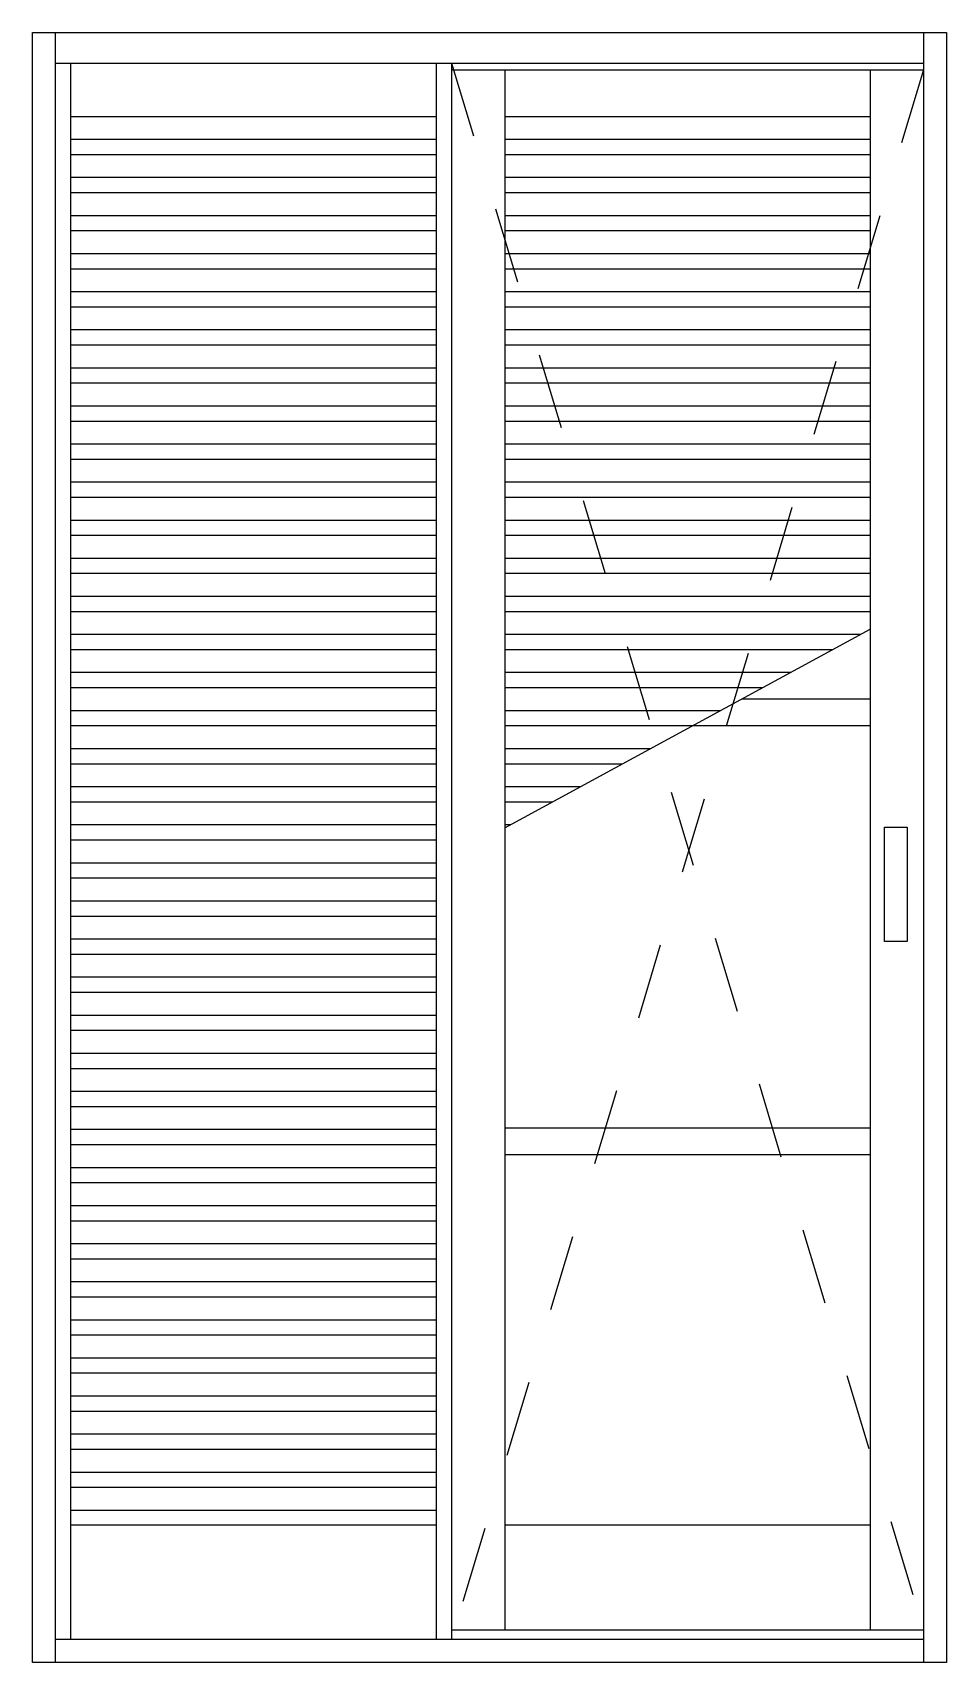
# Model space of a CAD drawing. Header units: millimetres. Extents: x 119.53 to 120.73, y 1335.89 to 1338.03.
import ezdxf

# ---------------------------------------------------------------- set-up
doc = ezdxf.new("R2010")
doc.units = ezdxf.units.MM
doc.header["$LTSCALE"] = 0.5
doc.linetypes.add('HIDDEN2', pattern=[0.1875, 0.125, -0.0625])
doc.layers.add('Gravia_Portas', color=1, linetype='Continuous')
doc.layers.add('Gravia_Portas_hidden2', color=1, linetype='HIDDEN2')

msp = doc.modelspace()

# ---------------------------------------------------------------- linework, layer by layer
at = {"layer": 'Gravia_Portas', "color": 2}
for p, q in [((119.533, 1338.0298), (120.733, 1338.0298)), ((119.533, 1335.8898), (119.533, 1338.0298)), ((120.733, 1338.0298), (120.733, 1335.8898)), ((120.733, 1335.8898), (119.533, 1335.8898))]:
    msp.add_line(p, q, dxfattribs=at)
at = {"layer": 'Gravia_Portas'}
for p, q in [((119.563, 1335.8898), (119.563, 1338.0298)), ((120.703, 1338.0298), (120.703, 1335.8898)), ((120.703, 1338.0298), (120.703, 1335.8898)), ((119.563, 1337.9898), (120.703, 1337.9898)), ((119.583, 1335.9198), (119.583, 1337.9898)), ((120.063, 1337.9898), (120.063, 1335.9198)), ((120.083, 1337.9898), (120.083, 1335.9198)), ((120.083, 1337.9808), (120.703, 1337.9808)), ((120.153, 1337.9808), (120.153, 1335.9322)), ((120.633, 1337.9808), (120.633, 1335.9322)), ((119.583, 1337.9198), (120.063, 1337.9198)), ((120.153, 1337.9198), (120.633, 1337.9198)), ((119.583, 1337.8898), (120.063, 1337.8898)), ((120.153, 1337.8898), (120.633, 1337.8898)), ((119.583, 1337.8698), (120.063, 1337.8698)), ((120.153, 1337.8698), (120.633, 1337.8698)), ((119.583, 1337.8398), (120.063, 1337.8398)), ((120.153, 1337.8398), (120.633, 1337.8398)), ((119.583, 1337.8198), (120.063, 1337.8198)), ((120.153, 1337.8198), (120.633, 1337.8198)), ((119.583, 1337.7898), (120.063, 1337.7898)), ((120.153, 1337.7898), (120.633, 1337.7898)), ((119.583, 1337.7698), (120.063, 1337.7698)), ((120.153, 1337.7698), (120.633, 1337.7698)), ((119.583, 1337.7398), (120.063, 1337.7398)), ((120.153, 1337.7398), (120.633, 1337.7398)), ((119.583, 1337.7198), (120.063, 1337.7198)), ((120.153, 1337.7198), (120.633, 1337.7198)), ((119.583, 1337.6898), (120.063, 1337.6898)), ((120.153, 1337.6898), (120.633, 1337.6898)), ((119.583, 1337.6698), (120.063, 1337.6698)), ((120.153, 1337.6698), (120.633, 1337.6698)), ((119.583, 1337.6398), (120.063, 1337.6398)), ((120.153, 1337.6398), (120.633, 1337.6398)), ((119.583, 1337.6198), (120.063, 1337.6198)), ((120.153, 1337.6198), (120.633, 1337.6198)), ((119.583, 1337.5898), (120.063, 1337.5898)), ((120.153, 1337.5898), (120.633, 1337.5898)), ((119.583, 1337.5698), (120.063, 1337.5698)), ((120.153, 1337.5698), (120.633, 1337.5698)), ((119.583, 1337.5398), (120.063, 1337.5398)), ((120.153, 1337.5398), (120.633, 1337.5398)), ((119.583, 1337.5198), (120.063, 1337.5198)), ((120.153, 1337.5198), (120.633, 1337.5198)), ((119.583, 1337.4898), (120.063, 1337.4898)), ((120.153, 1337.4898), (120.633, 1337.4898)), ((119.583, 1337.4698), (120.063, 1337.4698)), ((120.153, 1337.4698), (120.633, 1337.4698)), ((119.583, 1337.4398), (120.063, 1337.4398)), ((120.153, 1337.4398), (120.633, 1337.4398)), ((119.583, 1337.4198), (120.063, 1337.4198)), ((120.153, 1337.4198), (120.633, 1337.4198)), ((119.583, 1337.3898), (120.063, 1337.3898)), ((120.153, 1337.3898), (120.633, 1337.3898)), ((119.583, 1337.3698), (120.063, 1337.3698)), ((120.153, 1337.3698), (120.633, 1337.3698)), ((119.583, 1337.3398), (120.063, 1337.3398)), ((120.153, 1337.3398), (120.633, 1337.3398)), ((119.583, 1337.3198), (120.063, 1337.3198)), ((120.153, 1337.3198), (120.633, 1337.3198)), ((119.583, 1337.2898), (120.063, 1337.2898)), ((120.153, 1337.2898), (120.633, 1337.2898)), ((119.583, 1337.2698), (120.063, 1337.2698)), ((120.153, 1337.2698), (120.633, 1337.2698)), ((120.153, 1336.9857), (120.633, 1337.2465)), ((119.583, 1337.2398), (120.063, 1337.2398)), ((120.153, 1337.2398), (120.6207, 1337.2398)), ((119.583, 1337.2198), (120.063, 1337.2198)), ((120.153, 1337.2198), (120.5838, 1337.2198)), ((119.583, 1337.1898), (120.063, 1337.1898)), ((120.153, 1337.1898), (120.5286, 1337.1898)), ((119.583, 1337.1698), (120.063, 1337.1698)), ((120.153, 1337.1698), (120.4918, 1337.1698)), ((119.583, 1337.1398), (120.063, 1337.1398)), ((120.153, 1337.1398), (120.4366, 1337.1398)), ((120.633, 1337.1546), (120.4637, 1337.1546)), ((119.583, 1337.1198), (120.063, 1337.1198)), ((120.153, 1337.1198), (120.3262, 1337.1198)), ((120.633, 1337.1196), (120.3257, 1337.1196)), ((119.583, 1337.0898), (120.063, 1337.0898)), ((120.153, 1337.0898), (120.3445, 1337.0898)), ((119.583, 1337.0698), (120.063, 1337.0698)), ((120.153, 1337.0698), (120.3077, 1337.0698)), ((119.583, 1337.0398), (120.063, 1337.0398)), ((120.153, 1337.0398), (120.2525, 1337.0398)), ((119.583, 1337.0198), (120.063, 1337.0198)), ((120.153, 1337.0198), (120.2157, 1337.0198)), ((119.583, 1336.9898), (120.063, 1336.9898)), ((120.153, 1336.9898), (120.1605, 1336.9898)), ((120.6515, 1336.9865), (120.6815, 1336.9865)), ((120.6515, 1336.8365), (120.6515, 1336.9865)), ((120.6815, 1336.9865), (120.6815, 1336.8365)), ((119.583, 1336.9698), (120.063, 1336.9698)), ((119.583, 1336.9398), (120.063, 1336.9398)), ((119.583, 1336.9198), (120.063, 1336.9198)), ((119.583, 1336.8898), (120.063, 1336.8898)), ((119.583, 1336.8698), (120.063, 1336.8698)), ((119.583, 1336.8398), (120.063, 1336.8398)), ((119.583, 1336.8198), (120.063, 1336.8198)), ((120.6815, 1336.8365), (120.6515, 1336.8365)), ((119.583, 1336.7898), (120.063, 1336.7898)), ((119.583, 1336.7698), (120.063, 1336.7698)), ((119.583, 1336.7398), (120.063, 1336.7398)), ((119.583, 1336.7198), (120.063, 1336.7198)), ((119.583, 1336.6898), (120.063, 1336.6898)), ((119.583, 1336.6698), (120.063, 1336.6698)), ((119.583, 1336.6398), (120.063, 1336.6398)), ((119.583, 1336.6198), (120.063, 1336.6198)), ((119.583, 1336.5898), (120.063, 1336.5898)), ((120.633, 1336.5911), (120.153, 1336.5911)), ((119.583, 1336.5698), (120.063, 1336.5698)), ((119.583, 1336.5398), (120.063, 1336.5398)), ((120.633, 1336.5561), (120.153, 1336.5561)), ((119.583, 1336.5198), (120.063, 1336.5198)), ((119.583, 1336.4898), (120.063, 1336.4898)), ((119.583, 1336.4698), (120.063, 1336.4698)), ((119.583, 1336.4398), (120.063, 1336.4398)), ((119.583, 1336.4198), (120.063, 1336.4198)), ((119.583, 1336.3898), (120.063, 1336.3898)), ((119.583, 1336.3698), (120.063, 1336.3698)), ((119.583, 1336.3398), (120.063, 1336.3398)), ((119.583, 1336.3198), (120.063, 1336.3198)), ((119.583, 1336.2898), (120.063, 1336.2898)), ((119.583, 1336.2698), (120.063, 1336.2698)), ((119.583, 1336.2398), (120.063, 1336.2398)), ((119.583, 1336.2198), (120.063, 1336.2198)), ((119.583, 1336.1898), (120.063, 1336.1898)), ((119.583, 1336.1698), (120.063, 1336.1698)), ((119.583, 1336.1398), (120.063, 1336.1398)), ((119.583, 1336.1198), (120.063, 1336.1198)), ((119.583, 1336.0898), (120.063, 1336.0898)), ((120.063, 1336.0698), (119.583, 1336.0698)), ((120.633, 1336.0698), (120.153, 1336.0698)), ((120.703, 1335.9198), (119.563, 1335.9198)), ((120.703, 1335.9322), (120.083, 1335.9322))]:
    msp.add_line(p, q, dxfattribs=at)
at = {"layer": 'Gravia_Portas_hidden2'}
for p, q in [((120.083, 1337.9898), (120.703, 1335.9322)), ((120.703, 1337.9808), (120.083, 1335.9198))]:
    msp.add_line(p, q, dxfattribs=at)

doc.saveas('drawing.dxf')
